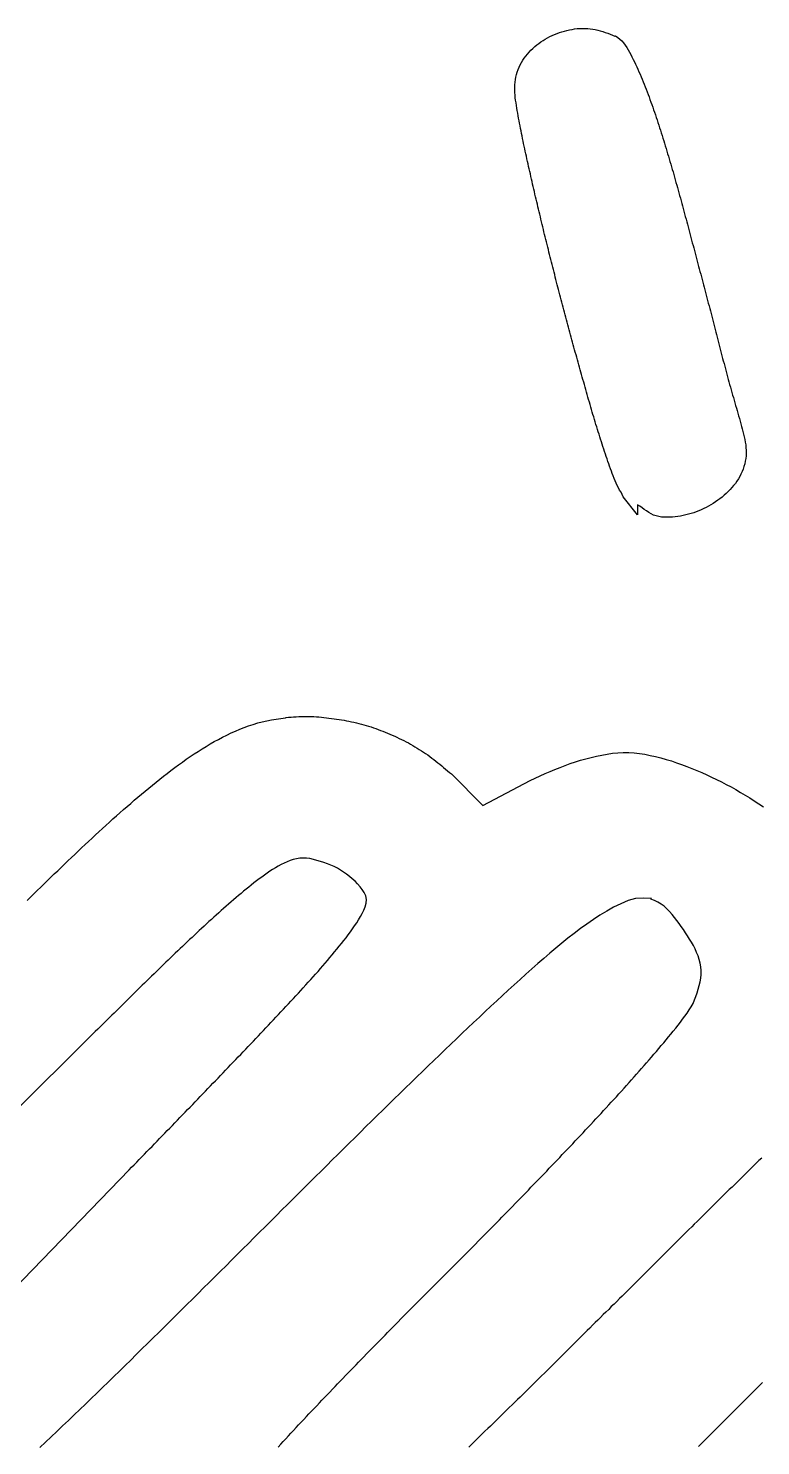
# Model space of a CAD drawing. Extents: x 94.2 to 110.9, y 183.9 to 225.2.
# Drawn here: x 96.839 to 98.248, y 187.73 to 190.458 of the extents above; entities that cross this region are included whole.
import ezdxf

# ---------------------------------------------------------------- set-up
doc = ezdxf.new("R2010")
doc.units = 0
doc.layers.add('CALQUE_1', color=7, linetype='CONTINUOUS')

msp = doc.modelspace()

# ---------------------------------------------------------------- linework, layer by layer
at = {"layer": 'CALQUE_1', "color": 7}
for points in [[(97.9833, 189.5564), (97.9812, 189.5609), (97.979, 189.5653), (97.9762, 189.5694), (97.9739, 189.5739), (97.9717, 189.5784), (97.9695, 189.5829), (97.9675, 189.5874), (97.9656, 189.592), (97.9638, 189.5967), (97.9621, 189.6014), (97.9604, 189.6061), (97.9587, 189.6107), (97.957, 189.6154), (97.9553, 189.6201), (97.9537, 189.6248), (97.952, 189.6295), (97.9504, 189.6342), (97.9488, 189.6389), (97.9472, 189.6437), (97.9457, 189.6484), (97.9441, 189.6531), (97.9426, 189.6579), (97.9411, 189.6626), (97.9396, 189.6674), (97.9381, 189.6721), (97.9366, 189.6769), (97.9351, 189.6817), (97.9336, 189.6864), (97.9322, 189.6912), (97.9307, 189.696), (97.9293, 189.7007), (97.9279, 189.7055), (97.9264, 189.7103), (97.925, 189.7151), (97.9236, 189.7198), (97.9222, 189.7246), (97.9208, 189.7294), (97.9194, 189.7342), (97.918, 189.739), (97.9166, 189.7438), (97.9153, 189.7486), (97.9139, 189.7533), (97.9125, 189.7581), (97.9112, 189.7629), (97.9098, 189.7677), (97.9084, 189.7725), (97.9071, 189.7773), (97.9057, 189.7821), (97.9044, 189.7869), (97.903, 189.7917), (97.9017, 189.7965), (97.9004, 189.8013), (97.899, 189.8061), (97.8977, 189.8109), (97.8963, 189.8157), (97.895, 189.8205), (97.8937, 189.8253), (97.8924, 189.8301), (97.891, 189.8349), (97.8897, 189.8397), (97.8884, 189.8446), (97.8871, 189.8494), (97.8858, 189.8542), (97.8845, 189.859), (97.8832, 189.8638), (97.8819, 189.8686), (97.8806, 189.8734), (97.8793, 189.8782), (97.878, 189.883), (97.8767, 189.8878), (97.8754, 189.8927), (97.8741, 189.8975), (97.8728, 189.9023), (97.8715, 189.9071), (97.8702, 189.9119), (97.8689, 189.9167), (97.8676, 189.9215), (97.8664, 189.9264), (97.8651, 189.9312), (97.8638, 189.936), (97.8626, 189.9408), (97.8613, 189.9456), (97.86, 189.9505), (97.8588, 189.9553), (97.8575, 189.9601), (97.8563, 189.9649), (97.855, 189.9698), (97.8538, 189.9746), (97.8525, 189.9794), (97.8513, 189.9842), (97.8501, 189.9891), (97.8488, 189.9939), (97.8476, 189.9987), (97.8464, 190.0036), (97.8452, 190.0084), (97.8439, 190.0132), (97.8427, 190.0181), (97.8415, 190.0229), (97.8403, 190.0277), (97.8391, 190.0326), (97.8379, 190.0374), (97.8367, 190.0422), (97.8355, 190.0471), (97.8343, 190.0519), (97.8331, 190.0568), (97.8319, 190.0616), (97.8307, 190.0664), (97.8296, 190.0713), (97.8284, 190.0761), (97.8272, 190.081), (97.826, 190.0858), (97.8249, 190.0907), (97.8237, 190.0955), (97.8226, 190.1004), (97.8214, 190.1052), (97.8202, 190.1101), (97.8191, 190.1149), (97.818, 190.1197), (97.8168, 190.1246), (97.8157, 190.1295), (97.8145, 190.1343), (97.8134, 190.1392), (97.8123, 190.144), (97.8111, 190.1489), (97.81, 190.1537), (97.8089, 190.1586), (97.8078, 190.1634), (97.8067, 190.1683), (97.8056, 190.1732), (97.8045, 190.178), (97.8033, 190.1829), (97.8022, 190.1877), (97.8011, 190.1926), (97.8, 190.1975), (97.799, 190.2023), (97.7979, 190.2072), (97.7968, 190.2121), (97.7957, 190.2169), (97.7946, 190.2218), (97.7936, 190.2267), (97.7925, 190.2315), (97.7915, 190.2364), (97.7905, 190.2413), (97.7895, 190.2462), (97.7885, 190.2511), (97.7875, 190.2559), (97.7865, 190.2608), (97.7856, 190.2657), (97.7846, 190.2706), (97.7837, 190.2755), (97.7828, 190.2804), (97.7819, 190.2853), (97.781, 190.2902), (97.7802, 190.2951), (97.7793, 190.3), (97.7785, 190.3049), (97.7777, 190.3099), (97.7769, 190.3148), (97.7762, 190.3198), (97.7755, 190.3247), (97.775, 190.3297), (97.7746, 190.3346), (97.7744, 190.3396), (97.7744, 190.3446), (97.7746, 190.3496), (97.7751, 190.3546), (97.7758, 190.3596), (97.7767, 190.3645), (97.7779, 190.3694), (97.7794, 190.3742), (97.781, 190.3789), (97.7829, 190.3836), (97.7851, 190.3881), (97.7874, 190.3925), (97.79, 190.3968), (97.7928, 190.401), (97.7958, 190.405), (97.7989, 190.4089), (97.8023, 190.4127), (97.8057, 190.4163), (97.8093, 190.4198), (97.8131, 190.4231), (97.8169, 190.4264), (97.8208, 190.4294), (97.8249, 190.4323), (97.8291, 190.4351), (97.8333, 190.4377), (97.8377, 190.4402), (97.8421, 190.4425), (97.8466, 190.4447), (97.8512, 190.4467), (97.8558, 190.4486), (97.8605, 190.4503), (97.8652, 190.4518), (97.87, 190.4532), (97.8749, 190.4544), (97.8798, 190.4555), (97.8847, 190.4564), (97.8897, 190.4571), (97.8947, 190.4577), (97.8997, 190.4581), (97.9048, 190.4583), (97.9098, 190.4583), (97.9148, 190.4581), (97.9197, 190.4576), (97.9246, 190.457), (97.9295, 190.4561), (97.9343, 190.4549), (97.9391, 190.4536), (97.9439, 190.4521), (97.9486, 190.4505), (97.9533, 190.4488), (97.958, 190.4469), (97.9626, 190.4451), (97.9673, 190.4432)], [(97.9673, 190.4432), (97.9681, 190.4436)], [(97.9681, 190.4436), (97.9725, 190.4407), (97.9767, 190.4375), (97.9805, 190.4341), (97.984, 190.4302), (97.9871, 190.426), (97.99, 190.4215), (97.9926, 190.417), (97.9952, 190.4124), (97.9976, 190.4078), (98, 190.4032), (98.0024, 190.3985), (98.0047, 190.3938), (98.0069, 190.3891), (98.0092, 190.3844), (98.0113, 190.3796), (98.0135, 190.3749), (98.0156, 190.3701), (98.0176, 190.3653), (98.0196, 190.3604), (98.0216, 190.3556), (98.0236, 190.3508), (98.0255, 190.3459), (98.0274, 190.341), (98.0293, 190.3361), (98.0311, 190.3312), (98.0329, 190.3263), (98.0347, 190.3214), (98.0365, 190.3165), (98.0383, 190.3116), (98.04, 190.3066), (98.0417, 190.3017), (98.0434, 190.2968), (98.0451, 190.2918), (98.0467, 190.2868), (98.0484, 190.2819), (98.05, 190.2769), (98.0516, 190.2719), (98.0532, 190.267), (98.0548, 190.262), (98.0564, 190.257), (98.058, 190.252), (98.0595, 190.247), (98.0611, 190.242), (98.0626, 190.237), (98.0641, 190.232), (98.0657, 190.227), (98.0672, 190.222), (98.0687, 190.217), (98.0702, 190.212), (98.0717, 190.207), (98.0731, 190.202), (98.0746, 190.197), (98.0761, 190.1919), (98.0775, 190.1869), (98.079, 190.1819), (98.0804, 190.1769), (98.0819, 190.1718), (98.0833, 190.1668), (98.0847, 190.1618), (98.0861, 190.1567), (98.0875, 190.1517), (98.0889, 190.1467), (98.0903, 190.1416), (98.0917, 190.1366), (98.0931, 190.1315), (98.0944, 190.1265), (98.0958, 190.1214), (98.0972, 190.1164), (98.0986, 190.1114), (98.0999, 190.1063), (98.1013, 190.1013), (98.1026, 190.0962), (98.104, 190.0912), (98.1053, 190.0861), (98.1067, 190.0811), (98.108, 190.076), (98.1094, 190.0709), (98.1107, 190.0659), (98.1121, 190.0608), (98.1134, 190.0558), (98.1148, 190.0507), (98.1161, 190.0457), (98.1175, 190.0406), (98.1188, 190.0356), (98.1202, 190.0305), (98.1215, 190.0255), (98.1229, 190.0204), (98.1242, 190.0154), (98.1255, 190.0103), (98.1269, 190.0053), (98.1282, 190.0002), (98.1296, 189.9952), (98.1309, 189.9901), (98.1323, 189.9851), (98.1336, 189.98), (98.1349, 189.975), (98.1363, 189.9699), (98.1376, 189.9649), (98.1389, 189.9598), (98.1403, 189.9547), (98.1416, 189.9497), (98.1429, 189.9446), (98.1443, 189.9396), (98.1456, 189.9345), (98.1469, 189.9295), (98.1483, 189.9244), (98.1496, 189.9193), (98.1509, 189.9143), (98.1522, 189.9092), (98.1536, 189.9042), (98.1549, 189.8991), (98.1562, 189.894), (98.1575, 189.889), (98.1588, 189.8839), (98.1601, 189.8788), (98.1614, 189.8738), (98.1627, 189.8687), (98.164, 189.8636), (98.1653, 189.8586), (98.1666, 189.8535), (98.168, 189.8484), (98.1693, 189.8434), (98.1706, 189.8383), (98.1719, 189.8333), (98.1732, 189.8282), (98.1745, 189.8231), (98.1758, 189.8181), (98.1772, 189.813), (98.1785, 189.808), (98.1798, 189.8029), (98.1812, 189.7978), (98.1825, 189.7928), (98.1839, 189.7877), (98.1853, 189.7827), (98.1866, 189.7777), (98.188, 189.7726), (98.1894, 189.7676), (98.1908, 189.7625), (98.1922, 189.7575), (98.1936, 189.7525), (98.1951, 189.7475), (98.1965, 189.7424), (98.198, 189.7374), (98.1994, 189.7324), (98.2009, 189.7274), (98.2024, 189.7224), (98.2039, 189.7174), (98.2053, 189.7124), (98.2067, 189.7074), (98.2082, 189.7023), (98.2095, 189.6973), (98.2109, 189.6922), (98.2122, 189.6872), (98.2135, 189.6821), (98.2147, 189.677), (98.2159, 189.6719), (98.217, 189.6667), (98.218, 189.6615), (98.2188, 189.6564), (98.2194, 189.6512), (98.2198, 189.646), (98.2199, 189.6408), (98.2196, 189.6355), (98.219, 189.6303), (98.2181, 189.6252), (98.2169, 189.62), (98.2155, 189.615), (98.2138, 189.61), (98.2119, 189.6051), (98.2097, 189.6003), (98.2074, 189.5956), (98.2048, 189.5911), (98.202, 189.5867), (98.199, 189.5824), (98.1957, 189.5783), (98.1924, 189.5743), (98.1888, 189.5704), (98.1852, 189.5666), (98.1814, 189.563), (98.1775, 189.5595), (98.1734, 189.5562), (98.1693, 189.5529), (98.1651, 189.5498), (98.1608, 189.5469), (98.1564, 189.544), (98.152, 189.5413), (98.1474, 189.5387), (98.1428, 189.5362), (98.1382, 189.5338), (98.1334, 189.5316), (98.1286, 189.5296), (98.1237, 189.5276), (98.1188, 189.5259), (98.1138, 189.5243), (98.1088, 189.5229), (98.1037, 189.5216), (98.0986, 189.5205), (98.0934, 189.5196), (98.0883, 189.5188), (98.0831, 189.5181), (98.0778, 189.5176), (98.0726, 189.5173), (98.0674, 189.5171), (98.0621, 189.5173), (98.0569, 189.5177), (98.0517, 189.5186), (98.0466, 189.5198), (98.0416, 189.5215), (98.0369, 189.5237), (98.0324, 189.5264), (98.0281, 189.5293), (98.0238, 189.5323), (98.0195, 189.5353), (98.0152, 189.5383), (98.0109, 189.5412)], [(98.0109, 189.5412), (98.0109, 189.522), (97.9833, 189.5564)], [(96.8362, 188.7798), (96.8428, 188.7862), (96.8493, 188.7925), (96.8558, 188.7989), (96.8623, 188.8052), (96.8688, 188.8116), (96.8754, 188.8179), (96.8819, 188.8242), (96.8884, 188.8306), (96.895, 188.8369), (96.9015, 188.8432), (96.9081, 188.8495), (96.9147, 188.8558), (96.9213, 188.8621), (96.9279, 188.8683), (96.9345, 188.8746), (96.9411, 188.8808), (96.9477, 188.8871), (96.9544, 188.8933), (96.961, 188.8995), (96.9677, 188.9057), (96.9744, 188.9119), (96.9811, 188.918), (96.9878, 188.9242), (96.9945, 188.9303), (97.0013, 188.9364), (97.008, 188.9424), (97.0148, 188.9485), (97.0217, 188.9545), (97.0285, 188.9605), (97.0354, 188.9665), (97.0423, 188.9724), (97.0492, 188.9783), (97.0562, 188.9842), (97.0631, 188.99), (97.0702, 188.9958), (97.0772, 189.0016), (97.0843, 189.0073), (97.0914, 189.013), (97.0986, 189.0186), (97.1058, 189.0242), (97.113, 189.0298), (97.1203, 189.0353), (97.1277, 189.0407), (97.135, 189.046), (97.1425, 189.0513), (97.15, 189.0565), (97.1575, 189.0616), (97.1651, 189.0665), (97.1728, 189.0714), (97.1806, 189.0762), (97.1884, 189.0808), (97.1963, 189.0853), (97.2043, 189.0897), (97.2123, 189.094), (97.2205, 189.098), (97.2287, 189.102), (97.237, 189.1057), (97.2454, 189.1092), (97.2539, 189.1126), (97.2624, 189.1157), (97.2711, 189.1186), (97.2798, 189.1212), (97.2886, 189.1235), (97.2975, 189.1255), (97.3064, 189.1272), (97.3154, 189.1287), (97.3244, 189.1301), (97.3334, 189.1314)], [(97.3334, 189.1314), (97.3343, 189.1319)], [(97.3343, 189.1319), (97.3392, 189.1322), (97.3441, 189.1325), (97.3489, 189.1329), (97.3538, 189.1331), (97.3587, 189.1334), (97.3635, 189.1336), (97.3684, 189.1337), (97.3733, 189.1337), (97.3781, 189.1337), (97.383, 189.1336), (97.3879, 189.1334), (97.3927, 189.1331), (97.3976, 189.1328), (97.4025, 189.1323), (97.4073, 189.1319), (97.4122, 189.1313), (97.417, 189.1307), (97.4219, 189.1301), (97.4267, 189.1294), (97.4315, 189.1287), (97.4363, 189.128), (97.4412, 189.1272), (97.446, 189.1264), (97.4508, 189.1255), (97.4555, 189.1246), (97.4603, 189.1236), (97.4651, 189.1225), (97.4698, 189.1214), (97.4745, 189.1203), (97.4793, 189.119), (97.4839, 189.1177), (97.4886, 189.1164), (97.4933, 189.1149), (97.4979, 189.1135), (97.5026, 189.1119), (97.5072, 189.1103), (97.5118, 189.1087), (97.5163, 189.1069), (97.5209, 189.1052), (97.5254, 189.1034), (97.5299, 189.1015), (97.5344, 189.0996), (97.5389, 189.0977), (97.5434, 189.0957), (97.5478, 189.0936), (97.5522, 189.0915), (97.5566, 189.0894), (97.561, 189.0872), (97.5653, 189.085), (97.5697, 189.0827), (97.5739, 189.0803), (97.5782, 189.0779), (97.5824, 189.0755), (97.5866, 189.073), (97.5907, 189.0704), (97.5948, 189.0678), (97.5989, 189.0651), (97.6029, 189.0624), (97.6069, 189.0596), (97.6108, 189.0567), (97.6148, 189.0538), (97.6186, 189.0509), (97.6225, 189.0479), (97.6263, 189.0448), (97.6301, 189.0418), (97.6339, 189.0387), (97.6376, 189.0356), (97.6414, 189.0325), (97.6451, 189.0293), (97.6489, 189.0262), (97.6526, 189.0231)], [(97.8042, 189.0107), (97.8137, 189.0151), (97.8232, 189.0194), (97.8327, 189.0237), (97.8423, 189.0279), (97.8519, 189.0319), (97.8616, 189.0358), (97.8714, 189.0395), (97.8812, 189.043), (97.8912, 189.0463), (97.9011, 189.0494), (97.9112, 189.0522), (97.9213, 189.0549), (97.9315, 189.0573), (97.9418, 189.0595), (97.9521, 189.0614), (97.9625, 189.0629), (97.9729, 189.064), (97.9833, 189.0645), (97.9937, 189.0644), (98.0042, 189.0637), (98.0146, 189.0626), (98.0249, 189.0609), (98.0352, 189.0589), (98.0455, 189.0565), (98.0557, 189.0539), (98.0657, 189.0511), (98.0758, 189.0481), (98.0857, 189.0448), (98.0955, 189.0414), (98.1053, 189.0377), (98.1151, 189.0339), (98.1247, 189.0299), (98.1343, 189.0258), (98.1439, 189.0215), (98.1533, 189.0171), (98.1627, 189.0125), (98.1721, 189.0078), (98.1814, 189.003), (98.1906, 188.998), (98.1997, 188.9929), (98.2087, 188.9877), (98.2177, 188.9824), (98.2266, 188.9769), (98.2354, 188.9712), (98.2441, 188.9654), (98.2528, 188.9595)], [(97.6526, 189.0231), (97.7132, 188.9624), (97.8042, 189.0107)], [(97.3798, 188.8604), (97.3735, 188.8609), (97.3672, 188.8612), (97.3608, 188.8608), (97.3546, 188.8598), (97.3484, 188.8582), (97.3423, 188.8563), (97.3364, 188.8541), (97.3306, 188.8515), (97.3249, 188.8487), (97.3193, 188.8457), (97.3139, 188.8425), (97.3085, 188.8392), (97.3032, 188.8357), (97.2979, 188.8321), (97.2928, 188.8285), (97.2876, 188.8247), (97.2826, 188.8209), (97.2775, 188.8171), (97.2725, 188.8132), (97.2675, 188.8093), (97.2626, 188.8053), (97.2576, 188.8013), (97.2527, 188.7973), (97.2479, 188.7933), (97.243, 188.7892), (97.2382, 188.7851), (97.2333, 188.781), (97.2285, 188.7769), (97.2237, 188.7727), (97.219, 188.7685), (97.2142, 188.7643), (97.2095, 188.7601), (97.2048, 188.7559), (97.2001, 188.7516), (97.1954, 188.7474), (97.1907, 188.7431), (97.186, 188.7388), (97.1813, 188.7345), (97.1767, 188.7302), (97.172, 188.7259), (97.1674, 188.7216), (97.1628, 188.7173), (97.1581, 188.7129), (97.1535, 188.7086), (97.1489, 188.7043), (97.1443, 188.6999), (97.1397, 188.6955), (97.1351, 188.6912), (97.1305, 188.6868), (97.1259, 188.6824), (97.1213, 188.678), (97.1168, 188.6737), (97.1122, 188.6693), (97.1076, 188.6649), (97.1031, 188.6605), (97.0985, 188.6561), (97.094, 188.6517), (97.0894, 188.6472), (97.0849, 188.6428), (97.0803, 188.6384), (97.0758, 188.634), (97.0712, 188.6296), (97.0667, 188.6251), (97.0622, 188.6207), (97.0576, 188.6163), (97.0531, 188.6118), (97.0486, 188.6074), (97.0441, 188.603), (97.0395, 188.5985), (97.035, 188.5941), (97.0305, 188.5896), (97.026, 188.5852), (97.0215, 188.5807), (97.0169, 188.5763), (97.0124, 188.5718), (97.0079, 188.5674), (97.0034, 188.5629), (96.9989, 188.5585), (96.9944, 188.554), (96.9899, 188.5496), (96.9854, 188.5451), (96.9809, 188.5407), (96.9764, 188.5362), (96.9719, 188.5317), (96.9673, 188.5273), (96.9628, 188.5228), (96.9583, 188.5184), (96.9538, 188.5139), (96.9493, 188.5094), (96.9448, 188.505), (96.9403, 188.5005), (96.9358, 188.4961), (96.9313, 188.4916), (96.9268, 188.4871), (96.9223, 188.4827)], [(97.0324, 188.2608), (97.0373, 188.2659), (97.0422, 188.2709), (97.0471, 188.276), (97.052, 188.281), (97.0569, 188.2861), (97.0618, 188.2911), (97.0667, 188.2962), (97.0716, 188.3012), (97.0765, 188.3063), (97.0814, 188.3113), (97.0862, 188.3163), (97.0911, 188.3214), (97.096, 188.3264), (97.1009, 188.3315), (97.1058, 188.3366), (97.1107, 188.3416), (97.1156, 188.3467), (97.1205, 188.3517), (97.1254, 188.3568), (97.1303, 188.3618), (97.1352, 188.3669), (97.1401, 188.3719), (97.1449, 188.377), (97.1498, 188.382), (97.1547, 188.3871), (97.1596, 188.3922), (97.1645, 188.3972), (97.1694, 188.4023), (97.1742, 188.4073), (97.1791, 188.4124), (97.184, 188.4175), (97.1889, 188.4225), (97.1938, 188.4276), (97.1986, 188.4327), (97.2035, 188.4377), (97.2084, 188.4428), (97.2132, 188.4479), (97.2181, 188.453), (97.223, 188.458), (97.2278, 188.4631), (97.2327, 188.4682), (97.2376, 188.4733), (97.2424, 188.4784), (97.2473, 188.4834), (97.2521, 188.4885), (97.257, 188.4936), (97.2618, 188.4987), (97.2667, 188.5038), (97.2715, 188.5089), (97.2764, 188.514), (97.2812, 188.5191), (97.286, 188.5242), (97.2909, 188.5293), (97.2957, 188.5344), (97.3005, 188.5396), (97.3053, 188.5447), (97.3101, 188.5498), (97.315, 188.5549), (97.3198, 188.5601), (97.3246, 188.5652), (97.3294, 188.5703), (97.3342, 188.5755), (97.339, 188.5806), (97.3437, 188.5858), (97.3485, 188.591), (97.3533, 188.5961), (97.3581, 188.6013), (97.3628, 188.6065), (97.3676, 188.6117), (97.3723, 188.6169), (97.3771, 188.6221), (97.3818, 188.6273), (97.3865, 188.6325), (97.3912, 188.6377), (97.3959, 188.643), (97.4005, 188.6483), (97.4051, 188.6536), (97.4097, 188.6589), (97.4143, 188.6642), (97.4189, 188.6696), (97.4234, 188.675), (97.4279, 188.6804), (97.4324, 188.6858), (97.4368, 188.6913), (97.4412, 188.6967), (97.4455, 188.7023), (97.4498, 188.7078), (97.4541, 188.7134), (97.4583, 188.7191), (97.4624, 188.7248), (97.4664, 188.7306), (97.4703, 188.7365), (97.474, 188.7425), (97.4775, 188.7485), (97.4809, 188.7547), (97.4839, 188.761), (97.4865, 188.7676), (97.4885, 188.7744), (97.4892, 188.7814), (97.4878, 188.7883), (97.4848, 188.7947), (97.481, 188.8006), (97.4767, 188.8061), (97.472, 188.8114), (97.4671, 188.8165), (97.4619, 188.8213), (97.4565, 188.8258), (97.4509, 188.8302), (97.4451, 188.8343), (97.4392, 188.8381), (97.4331, 188.8416), (97.4269, 188.8449), (97.4205, 188.8478), (97.414, 188.8504), (97.4073, 188.8527), (97.4006, 188.8548), (97.3938, 188.8567), (97.387, 188.8585), (97.3801, 188.8602)], [(97.3801, 188.8602), (97.3798, 188.8604)], [(98.0374, 188.7832), (98.0221, 188.7842), (98.0071, 188.7833), (97.9925, 188.7793), (97.9783, 188.7734), (97.9646, 188.7665), (97.9514, 188.759), (97.9384, 188.7511), (97.9258, 188.7428), (97.9133, 188.7342), (97.901, 188.7253), (97.8889, 188.7163), (97.8769, 188.707), (97.8651, 188.6975), (97.8533, 188.6878), (97.8417, 188.678), (97.8301, 188.668), (97.8187, 188.658), (97.8073, 188.6479), (97.7959, 188.6377), (97.7846, 188.6275), (97.7734, 188.6172), (97.7621, 188.6069), (97.7509, 188.5967), (97.7398, 188.5863), (97.7286, 188.576), (97.7175, 188.5656), (97.7064, 188.5552), (97.6954, 188.5448), (97.6843, 188.5344), (97.6733, 188.524), (97.6623, 188.5135), (97.6514, 188.503), (97.6404, 188.4925), (97.6295, 188.482), (97.6185, 188.4715), (97.6076, 188.461), (97.5967, 188.4504), (97.5858, 188.4398), (97.575, 188.4293), (97.5641, 188.4187), (97.5532, 188.4081), (97.5424, 188.3975), (97.5315, 188.3868), (97.5207, 188.3762), (97.5099, 188.3656), (97.499, 188.3549), (97.4882, 188.3443), (97.4774, 188.3336), (97.4666, 188.3229), (97.4558, 188.3123), (97.445, 188.3016), (97.4342, 188.2909), (97.4234, 188.2802), (97.4126, 188.2695), (97.4019, 188.2588), (97.3911, 188.2481), (97.3803, 188.2374), (97.3695, 188.2267), (97.3588, 188.216), (97.348, 188.2052), (97.3372, 188.1945), (97.3265, 188.1838), (97.3157, 188.1731), (97.305, 188.1623), (97.2942, 188.1516), (97.2834, 188.1409), (97.2727, 188.1302), (97.2619, 188.1194), (97.2512, 188.1087), (97.2404, 188.098), (97.2296, 188.0873), (97.2189, 188.0765), (97.2081, 188.0658), (97.1973, 188.0551), (97.1866, 188.0444), (97.1758, 188.0337), (97.165, 188.023), (97.1542, 188.0123), (97.1435, 188.0016), (97.1327, 187.9909), (97.1219, 187.9802), (97.1111, 187.9695), (97.1003, 187.9589), (97.0895, 187.9482), (97.0787, 187.9375), (97.0679, 187.9269), (97.057, 187.9162), (97.0462, 187.9056), (97.0354, 187.895), (97.0245, 187.8843), (97.0137, 187.8737), (97.0028, 187.8631), (96.992, 187.8525), (96.9811, 187.8419), (96.9702, 187.8313), (96.9593, 187.8208), (96.9484, 187.8102), (96.9374, 187.7997), (96.9265, 187.7892), (96.9155, 187.7787), (96.9045, 187.7682), (96.8935, 187.7577), (96.8825, 187.7473), (96.8714, 187.7369), (96.8603, 187.7265)], [(97.3192, 187.7273), (97.3241, 187.7327), (97.329, 187.7381), (97.3339, 187.7434), (97.3389, 187.7488), (97.3438, 187.7541), (97.3487, 187.7594), (97.3537, 187.7648), (97.3586, 187.7701), (97.3636, 187.7754), (97.3686, 187.7807), (97.3735, 187.786), (97.3785, 187.7913), (97.3835, 187.7965), (97.3885, 187.8018), (97.3935, 187.8071), (97.3985, 187.8124), (97.4035, 187.8176), (97.4085, 187.8229), (97.4136, 187.8282), (97.4186, 187.8334), (97.4236, 187.8387), (97.4286, 187.8439), (97.4337, 187.8491), (97.4387, 187.8544), (97.4437, 187.8596), (97.4488, 187.8649), (97.4538, 187.8701), (97.4589, 187.8753), (97.4639, 187.8805), (97.469, 187.8858), (97.474, 187.891), (97.4791, 187.8962), (97.4842, 187.9014), (97.4892, 187.9066), (97.4943, 187.9118), (97.4994, 187.917), (97.5045, 187.9222), (97.5096, 187.9274), (97.5147, 187.9326), (97.5197, 187.9378), (97.5248, 187.9429), (97.5299, 187.9481), (97.535, 187.9533), (97.5401, 187.9585), (97.5453, 187.9636), (97.5504, 187.9688), (97.5555, 187.974), (97.5606, 187.9791), (97.5657, 187.9843), (97.5708, 187.9895), (97.5759, 187.9946), (97.5811, 187.9998), (97.5862, 188.0049), (97.5913, 188.0101), (97.5964, 188.0152), (97.6016, 188.0204), (97.6067, 188.0255), (97.6118, 188.0307), (97.6169, 188.0358), (97.6221, 188.041), (97.6272, 188.0461), (97.6323, 188.0513), (97.6374, 188.0564), (97.6426, 188.0616), (97.6477, 188.0667), (97.6528, 188.0719), (97.658, 188.077), (97.6631, 188.0822), (97.6682, 188.0873), (97.6733, 188.0925), (97.6784, 188.0977), (97.6836, 188.1028), (97.6887, 188.108), (97.6938, 188.1131), (97.6989, 188.1183), (97.704, 188.1235), (97.7091, 188.1286), (97.7142, 188.1338), (97.7193, 188.139), (97.7245, 188.1441), (97.7296, 188.1493), (97.7347, 188.1545), (97.7397, 188.1597), (97.7448, 188.1649), (97.7499, 188.1701), (97.755, 188.1752), (97.7601, 188.1804), (97.7652, 188.1856), (97.7702, 188.1908), (97.7753, 188.196), (97.7804, 188.2013), (97.7854, 188.2065), (97.7905, 188.2117), (97.7956, 188.2169), (97.8006, 188.2221), (97.8057, 188.2274), (97.8107, 188.2326), (97.8158, 188.2378), (97.8208, 188.243), (97.8258, 188.2483), (97.8309, 188.2535), (97.8359, 188.2588), (97.8409, 188.264), (97.8459, 188.2693), (97.851, 188.2745), (97.856, 188.2798), (97.861, 188.2851), (97.866, 188.2903), (97.871, 188.2956), (97.876, 188.3009), (97.881, 188.3061), (97.886, 188.3114), (97.891, 188.3167), (97.896, 188.322), (97.9009, 188.3273), (97.9059, 188.3326), (97.9109, 188.3379), (97.9158, 188.3432), (97.9208, 188.3485), (97.9258, 188.3538), (97.9307, 188.3592), (97.9356, 188.3645), (97.9406, 188.3698), (97.9455, 188.3752), (97.9504, 188.3805), (97.9554, 188.3859), (97.9603, 188.3912), (97.9652, 188.3966), (97.9701, 188.4019), (97.975, 188.4073), (97.9798, 188.4127), (97.9847, 188.4181), (97.9896, 188.4235), (97.9944, 188.4289), (97.9993, 188.4343), (98.0041, 188.4398), (98.0089, 188.4452), (98.0137, 188.4507), (98.0185, 188.4561), (98.0233, 188.4616), (98.0281, 188.4671), (98.0328, 188.4726), (98.0376, 188.478), (98.0423, 188.4836), (98.0471, 188.4891), (98.0518, 188.4946), (98.0565, 188.5001), (98.0612, 188.5057), (98.0658, 188.5113), (98.0705, 188.5169), (98.0751, 188.5225), (98.0796, 188.5281), (98.0842, 188.5338), (98.0886, 188.5395), (98.0931, 188.5453), (98.0974, 188.5511), (98.1018, 188.557), (98.106, 188.5629), (98.1101, 188.5689), (98.114, 188.575), (98.1175, 188.5814), (98.1204, 188.588), (98.123, 188.5948), (98.1252, 188.6018), (98.1273, 188.6088), (98.1293, 188.6158), (98.131, 188.6228), (98.1324, 188.63), (98.1332, 188.6372), (98.1333, 188.6445), (98.1328, 188.6517), (98.1315, 188.6589), (98.1296, 188.6659), (98.1273, 188.6728), (98.1245, 188.6796), (98.1215, 188.6862), (98.1181, 188.6926), (98.1146, 188.699), (98.1109, 188.7052), (98.107, 188.7114), (98.103, 188.7175), (98.099, 188.7235), (98.0949, 188.7295), (98.0907, 188.7354), (98.0863, 188.7412), (98.0819, 188.747), (98.0773, 188.7527), (98.0725, 188.7583), (98.0674, 188.7635), (98.062, 188.7683), (98.0561, 188.7725), (98.0498, 188.776), (98.0432, 188.7792), (98.0365, 188.7821)], [(98.0365, 188.7821), (98.0374, 188.7832)], [(96.9223, 188.4827), (96.5352, 188.0996), (96.5516, 187.9288), (96.568, 187.7813), (97.0324, 188.2608)], [(98.2496, 188.2838), (98.2444, 188.2788), (98.2392, 188.2737), (98.234, 188.2686), (98.2288, 188.2636), (98.2236, 188.2585), (98.2184, 188.2534), (98.2132, 188.2483), (98.208, 188.2432), (98.2028, 188.2382), (98.1977, 188.2331), (98.1925, 188.228), (98.1873, 188.2229), (98.1821, 188.2178), (98.1769, 188.2127), (98.1717, 188.2076), (98.1666, 188.2025), (98.1614, 188.1974), (98.1562, 188.1923), (98.151, 188.1872), (98.1459, 188.1821), (98.1407, 188.177), (98.1355, 188.1719), (98.1304, 188.1668), (98.1252, 188.1617), (98.12, 188.1565), (98.1149, 188.1514), (98.1097, 188.1463), (98.1045, 188.1412), (98.0994, 188.1361), (98.0942, 188.131), (98.0891, 188.1258), (98.0839, 188.1207), (98.0788, 188.1156), (98.0736, 188.1105), (98.0684, 188.1054), (98.0633, 188.1002), (98.0581, 188.0951), (98.053, 188.09), (98.0478, 188.0849), (98.0427, 188.0797), (98.0375, 188.0746), (98.0324, 188.0695), (98.0272, 188.0643), (98.0221, 188.0592), (98.0169, 188.0541), (98.0118, 188.049), (98.0066, 188.0438), (98.0015, 188.0387), (97.9963, 188.0336), (97.9912, 188.0284), (97.986, 188.0233), (97.9809, 188.0182), (97.9758, 188.0131), (97.9706, 188.0079), (97.9655, 188.0028), (97.9603, 187.9977), (97.9552, 187.9925), (97.95, 187.9874), (97.9449, 187.9823), (97.9397, 187.9771), (97.9346, 187.972), (97.9294, 187.9669), (97.9243, 187.9618), (97.9191, 187.9566), (97.914, 187.9515), (97.9088, 187.9464), (97.9037, 187.9413), (97.8985, 187.9361), (97.8933, 187.931), (97.8882, 187.9259), (97.883, 187.9208), (97.8779, 187.9157), (97.8727, 187.9105), (97.8676, 187.9054), (97.8624, 187.9003), (97.8572, 187.8952), (97.8521, 187.8901), (97.8469, 187.885), (97.8417, 187.8799), (97.8366, 187.8748), (97.8314, 187.8697), (97.8262, 187.8645), (97.821, 187.8594), (97.8159, 187.8543), (97.8107, 187.8492), (97.8055, 187.8441), (97.8003, 187.839), (97.7952, 187.8339), (97.79, 187.8289), (97.7848, 187.8238), (97.7796, 187.8187), (97.7744, 187.8136), (97.7692, 187.8085), (97.764, 187.8034), (97.7588, 187.7983), (97.7536, 187.7933), (97.7484, 187.7882), (97.7432, 187.7831), (97.738, 187.778), (97.7328, 187.773), (97.7276, 187.7679), (97.7224, 187.7629), (97.7172, 187.7578), (97.7119, 187.7527), (97.7067, 187.7477), (97.7015, 187.7426), (97.6963, 187.7376), (97.6911, 187.7325), (97.6858, 187.7275)], [(98.1281, 187.7283), (98.1333, 187.7335), (98.1384, 187.7386), (98.1435, 187.7438), (98.1487, 187.7489), (98.1538, 187.7541), (98.1589, 187.7592), (98.164, 187.7644), (98.1692, 187.7695), (98.1743, 187.7746), (98.1794, 187.7798), (98.1846, 187.7849), (98.1897, 187.7901), (98.1948, 187.7952), (98.2, 187.8004), (98.2051, 187.8055), (98.2102, 187.8107), (98.2154, 187.8158), (98.2205, 187.8209), (98.2256, 187.8261), (98.2308, 187.8312), (98.2359, 187.8364), (98.241, 187.8415), (98.2462, 187.8467), (98.2513, 187.8518)]]:
    msp.add_lwpolyline(points, dxfattribs=at)

doc.saveas('drawing.dxf')
